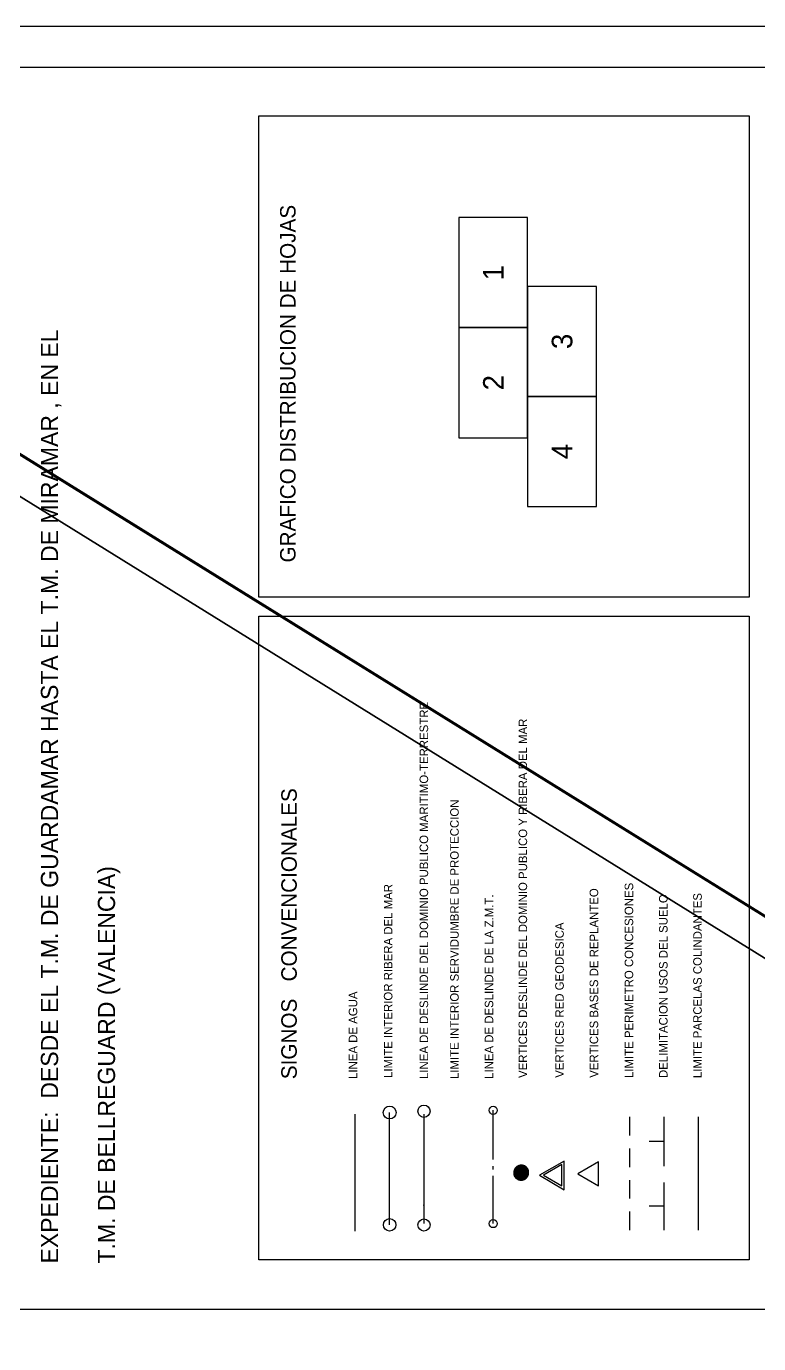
# Model space of a CAD drawing. Extents: x 747954 to 748544, y 4316381 to 4317408.
# Drawn here: x 748056 to 748162.4, y 4317216 to 4317407.5 of the extents above; entities that cross this region are included whole.
import ezdxf
from ezdxf.enums import TextEntityAlignment as Align

# ---------------------------------------------------------------- set-up
doc = ezdxf.new("R2010")
doc.units = 0
doc.linetypes.add('DASHED', pattern=[0])
doc.layers.get('0').update_dxf_attribs({"linetype": 'CONTINUOUS'})

msp = doc.modelspace()

# ---------------------------------------------------------------- linework, layer by layer
at = {"color": 0, "linetype": 'CONTINUOUS'}
for p, q in [((748103.77, 4317232.37), (748103.77, 4317249.37)), ((748113.79, 4317233.45), (748113.79, 4317249.37)), ((748123.83, 4317242.75), (748123.83, 4317249.92)), ((748143.69, 4317246.27), (748143.69, 4317248.97)), ((748143.69, 4317246.27), (748143.69, 4317248.97)), ((748148.69, 4317241.8), (748148.69, 4317248.97)), ((748148.69, 4317245.39), (748146.5, 4317245.39)), ((748143.69, 4317241.68), (748143.69, 4317244.38)), ((748143.69, 4317241.68), (748143.69, 4317244.38)), ((748123.83, 4317241.3), (748123.83, 4317241.78)), ((748134.15, 4317242.55), (748130.54, 4317240.47)), ((748134.15, 4317242.55), (748130.54, 4317240.47)), ((748133.83, 4317242.03), (748131.16, 4317240.5)), ((748133.83, 4317238.96), (748133.83, 4317242.03)), ((748134.15, 4317238.38), (748134.15, 4317242.55)), ((748134.15, 4317238.38), (748134.15, 4317242.55)), ((748139.15, 4317242.42), (748136.14, 4317240.69)), ((748139.15, 4317242.42), (748136.14, 4317240.69)), ((748139.15, 4317238.95), (748139.15, 4317242.42)), ((748139.15, 4317238.95), (748139.15, 4317242.42)), ((748123.83, 4317233.45), (748123.83, 4317240.38)), ((748130.54, 4317240.47), (748134.15, 4317238.38)), ((748130.54, 4317240.47), (748134.15, 4317238.38)), ((748131.14, 4317240.5), (748133.8, 4317238.96)), ((748136.14, 4317240.69), (748139.15, 4317238.95)), ((748136.14, 4317240.69), (748139.15, 4317238.95)), ((748143.69, 4317237.09), (748143.69, 4317239.79)), ((748143.69, 4317237.09), (748143.69, 4317239.79)), ((748148.69, 4317232.5), (748148.69, 4317239.43)), ((748148.69, 4317235.97), (748146.5, 4317235.97)), ((748143.69, 4317232.5), (748143.69, 4317235.2)), ((748143.69, 4317232.5), (748143.69, 4317235.2))]:
    msp.add_line(p, q, dxfattribs=at)
at = {"color": 0, "linetype": 'DASHED'}
for p, q in [((748108.77, 4317233.28), (748108.77, 4317249.6)), ((748153.69, 4317232.5), (748153.69, 4317248.97))]:
    msp.add_line(p, q, dxfattribs=at)
at = {"color": 0, "linetype": 'CONTINUOUS'}
for points in [[(748089.77, 4317324.54), (748089.77, 4317394.5), (748161.04, 4317394.5), (748161.04, 4317324.54)], [(748118.84, 4317363.7), (748128.84, 4317363.7), (748128.84, 4317379.7), (748118.84, 4317379.7)], [(748128.84, 4317353.7), (748138.84, 4317353.7), (748138.84, 4317369.7), (748128.84, 4317369.7)], [(748118.84, 4317347.7), (748128.84, 4317347.7), (748128.84, 4317363.7), (748118.84, 4317363.7)], [(748128.84, 4317337.7), (748138.84, 4317337.7), (748138.84, 4317353.7), (748128.84, 4317353.7)], [(748089.77, 4317228.19), (748089.77, 4317321.78), (748161.04, 4317321.78), (748161.04, 4317228.19)]]:
    msp.add_lwpolyline(points, close=True, dxfattribs=at)
for centre, radius in [((748108.77, 4317249.6), 0.933), ((748113.77, 4317249.79), 0.89), ((748123.83, 4317249.92), 0.588), ((748108.77, 4317233.28), 0.907), ((748113.77, 4317233.25), 0.88), ((748123.83, 4317233.45), 0.588)]:
    msp.add_circle(centre, radius, dxfattribs=at)
msp.add_point((748113.74, 4317236.14), dxfattribs=at)
msp.add_point((748113.74, 4317236.14), dxfattribs=at)
msp.add_point((748113.74, 4317236.14), dxfattribs=at)
msp.add_point((748113.74, 4317236.14), dxfattribs=at)
msp.add_point((748113.74, 4317236.14), dxfattribs=at)
msp.add_point((748113.74, 4317236.14), dxfattribs=at)

# ---------------------------------------------------------------- texts
for s, height, p in [('GRAFICO DISTRIBUCION DE HOJAS', 2.25, (748095.1, 4317329.56)), ('EXPEDIENTE:  DESDE EL T.M. DE GUARDAMAR HASTA EL T.M. DE MIRAMAR , EN EL ', 2.5, (748060.58, 4317227.65)), ('LINEA DE DESLINDE DEL DOMINIO PUBLICO MARITIMO-TERRESTRE', 1.24, (748114.37, 4317254.47)), ('VERTICES DESLINDE DEL DOMINIO PUBLICO Y RIBERA DEL MAR', 1.24, (748128.76, 4317254.62)), ('LIMITE INTERIOR SERVIDUMBRE DE PROTECCION', 1.24, (748118.82, 4317254.47)), ('T.M. DE BELLREGUARD (VALENCIA)', 2.5, (748068.86, 4317227.65)), ('LIMITE INTERIOR RIBERA DEL MAR', 1.24, (748109.18, 4317254.63)), ('VERTICES BASES DE REPLANTEO', 1.24, (748139.09, 4317254.65)), ('LIMITE PERIMETRO CONCESIONES', 1.24, (748144.18, 4317254.62)), ('LIMITE PARCELAS COLINDANTES', 1.24, (748154.15, 4317254.6)), ('LINEA DE DESLINDE DE LA Z.M.T.', 1.24, (748123.84, 4317254.49)), ('DELIMITACION USOS DEL SUELO', 1.24, (748149.18, 4317254.61)), ('VERTICES RED GEODESICA', 1.24, (748134.09, 4317254.65)), ('LINEA DE AGUA', 1.24, (748104.07, 4317254.48))]:
    msp.add_text(s, height=height, rotation=90, dxfattribs=at).set_placement(p)
for s, height, p in [('1', 3, (748123.84, 4317371.7)), ('3', 3, (748133.84, 4317361.7)), ('2', 3, (748123.84, 4317355.7)), ('4', 3, (748133.84, 4317345.7)), ('SIGNOS   CONVENCIONALES   ', 2.25, (748094.15, 4317276.85))]:
    msp.add_text(s, height=height, rotation=90, dxfattribs=at).set_placement(p, align=Align.MIDDLE)

# ---------------------------------------------------------------- meshes
mesh = msp.add_polyface(dxfattribs=at)
corners = [(747954.5, 4316381), (747954.5, 4316381), (747954.5, 4316571.96), (748262.5, 4316381), (747954.5, 4316746.49), (748544, 4316381), (747954.5, 4317407.5), (748544, 4317042.01), (748544, 4317407.5)]
mesh.append_faces([[corners[k] for k in face] for face in [(0, 1, 3, 2), (2, 3, 5, 4), (4, 5, 7, 6), (6, 7, 8, 8)]], dxfattribs={"vtx0": -1, "vtx2": -1, "color": 0})
mesh = msp.add_polyface(dxfattribs=at)
corners = [(747964.5, 4317221), (747964.5, 4317221), (747964.5, 4317395.27), (748245.58, 4317221), (747964.5, 4317401.5), (748245.58, 4317227.23), (748245.58, 4317401.5)]
mesh.append_faces([[corners[k] for k in face] for face in [(0, 1, 3, 2), (2, 3, 5, 4), (4, 5, 6, 6)]], dxfattribs={"vtx0": -1, "vtx2": -1, "color": 0})
mesh = msp.add_polyface(dxfattribs=at)
corners = [(748127.35, 4317239.93), (748127.29, 4317239.97), (748127.37, 4317239.92), (748127.23, 4317240.01), (748127.4, 4317239.91), (748127.22, 4317240.02), (748127.41, 4317239.9), (748127.18, 4317240.05), (748127.47, 4317239.87), (748127.18, 4317240.05), (748127.47, 4317239.87), (748127.16, 4317240.07), (748127.53, 4317239.84), (748127.13, 4317240.1), (748127.57, 4317239.83), (748127.11, 4317240.12), (748127.6, 4317239.82), (748127.09, 4317240.15), (748127.65, 4317239.8), (748127.08, 4317240.16), (748127.66, 4317239.8), (748127.04, 4317240.2), (748127.69, 4317239.8), (748127.02, 4317240.23), (748127.73, 4317239.79), (748127, 4317240.26), (748127.77, 4317239.78), (748126.99, 4317240.28), (748127.8, 4317239.78), (748126.97, 4317240.32), (748127.84, 4317239.78), (748126.95, 4317240.35), (748127.87, 4317239.78), (748126.93, 4317240.38), (748127.9, 4317239.78), (748126.92, 4317240.41), (748127.94, 4317239.78), (748126.91, 4317240.44), (748127.97, 4317239.78), (748126.9, 4317240.46), (748128, 4317239.78), (748126.88, 4317240.5), (748128.03, 4317239.78), (748126.87, 4317240.53), (748128.07, 4317239.79), (748126.86, 4317240.57), (748128.11, 4317239.8), (748126.85, 4317240.6), (748128.14, 4317239.8), (748126.84, 4317240.64), (748128.18, 4317239.81), (748126.83, 4317240.67), (748128.21, 4317239.82), (748126.83, 4317240.7), (748128.24, 4317239.83), (748126.83, 4317240.73), (748128.27, 4317239.84), (748126.83, 4317240.77), (748128.3, 4317239.86), (748126.83, 4317240.8), (748128.33, 4317239.87), (748126.82, 4317240.84), (748128.36, 4317239.88), (748126.82, 4317240.88), (748128.4, 4317239.9), (748126.82, 4317240.91), (748128.43, 4317239.91), (748126.82, 4317240.94), (748128.46, 4317239.93), (748126.83, 4317240.98), (748128.49, 4317239.95), (748126.83, 4317241.01), (748128.51, 4317239.97), (748126.84, 4317241.04), (748128.54, 4317239.99), (748126.85, 4317241.08), (748128.57, 4317240.01), (748126.85, 4317241.11), (748128.59, 4317240.03), (748126.86, 4317241.14), (748128.62, 4317240.05), (748126.87, 4317241.18), (748128.65, 4317240.08), (748126.88, 4317241.21), (748128.67, 4317240.1), (748126.89, 4317241.24), (748128.69, 4317240.12), (748126.91, 4317241.27), (748128.72, 4317240.15), (748126.92, 4317241.3), (748128.74, 4317240.17), (748126.93, 4317241.33), (748128.76, 4317240.2), (748126.95, 4317241.37), (748128.78, 4317240.23), (748126.96, 4317241.4), (748128.8, 4317240.26), (748126.98, 4317241.43), (748128.82, 4317240.29), (748127, 4317241.46), (748128.84, 4317240.32), (748127.02, 4317241.48), (748128.85, 4317240.34), (748127.04, 4317241.51), (748128.87, 4317240.38), (748127.06, 4317241.54), (748128.88, 4317240.41), (748127.09, 4317241.57), (748128.9, 4317240.44), (748127.11, 4317241.59), (748128.91, 4317240.47), (748127.13, 4317241.61), (748128.92, 4317240.5), (748127.16, 4317241.64), (748128.93, 4317240.54), (748127.18, 4317241.66), (748128.94, 4317240.57), (748127.21, 4317241.68), (748128.95, 4317240.6), (748127.24, 4317241.71), (748128.96, 4317240.64), (748127.26, 4317241.73), (748128.97, 4317240.67), (748127.29, 4317241.74), (748128.97, 4317240.7), (748127.32, 4317241.76), (748128.97, 4317240.73), (748127.35, 4317241.78), (748128.98, 4317240.77), (748127.38, 4317241.8), (748128.98, 4317240.81), (748127.41, 4317241.81), (748128.98, 4317240.84), (748127.44, 4317241.83), (748128.98, 4317240.88), (748127.47, 4317241.85), (748128.98, 4317240.91), (748127.5, 4317241.86), (748128.97, 4317240.95), (748127.53, 4317241.87), (748128.97, 4317240.98), (748127.56, 4317241.88), (748128.97, 4317241.01), (748127.59, 4317241.89), (748128.96, 4317241.04), (748127.63, 4317241.9), (748128.95, 4317241.08), (748127.66, 4317241.91), (748128.95, 4317241.11), (748127.7, 4317241.92), (748128.94, 4317241.15), (748127.73, 4317241.92), (748128.93, 4317241.18), (748127.76, 4317241.93), (748128.92, 4317241.21), (748127.8, 4317241.93), (748128.91, 4317241.24), (748127.83, 4317241.93), (748128.9, 4317241.27), (748127.86, 4317241.93), (748128.88, 4317241.3), (748127.9, 4317241.94), (748128.86, 4317241.34), (748127.9, 4317241.94), (748128.85, 4317241.37), (748127.94, 4317241.93), (748128.84, 4317241.39), (748127.97, 4317241.93), (748128.82, 4317241.43), (748128.01, 4317241.93), (748128.79, 4317241.46), (748128.04, 4317241.93), (748128.78, 4317241.48), (748128.06, 4317241.93), (748128.75, 4317241.52), (748128.11, 4317241.92), (748128.74, 4317241.54), (748128.15, 4317241.91), (748128.72, 4317241.56), (748128.17, 4317241.9), (748128.69, 4317241.59), (748128.21, 4317241.89), (748128.67, 4317241.61), (748128.24, 4317241.88), (748128.65, 4317241.64), (748128.29, 4317241.86), (748128.59, 4317241.68), (748128.3, 4317241.86), (748128.59, 4317241.68), (748128.3, 4317241.86), (748128.57, 4317241.7), (748128.36, 4317241.83), (748128.56, 4317241.71), (748128.48, 4317241.76), (748128.38, 4317241.82), (748128.54, 4317241.73), (748128.44, 4317241.79), (748128.42, 4317241.8), (748128.43, 4317241.8)]
mesh.append_faces([[corners[k] for k in face] for face in [(0, 0, 2, 1), (1, 2, 4, 3), (3, 4, 6, 5), (5, 6, 8, 7), (7, 8, 10, 9), (9, 10, 12, 11), (11, 12, 14, 13), (13, 14, 16, 15), (15, 16, 18, 17), (17, 18, 20, 19), (19, 20, 22, 21), (21, 22, 24, 23), (23, 24, 26, 25), (25, 26, 28, 27), (27, 28, 30, 29), (29, 30, 32, 31), (31, 32, 34, 33), (33, 34, 36, 35), (35, 36, 38, 37), (37, 38, 40, 39), (39, 40, 42, 41), (41, 42, 44, 43), (43, 44, 46, 45), (45, 46, 48, 47), (47, 48, 50, 49), (49, 50, 52, 51), (51, 52, 54, 53), (53, 54, 56, 55), (55, 56, 58, 57), (57, 58, 60, 59), (59, 60, 62, 61), (61, 62, 64, 63), (63, 64, 66, 65), (65, 66, 68, 67), (67, 68, 70, 69), (69, 70, 72, 71), (71, 72, 74, 73), (73, 74, 76, 75), (75, 76, 78, 77), (77, 78, 80, 79), (79, 80, 82, 81), (81, 82, 84, 83), (83, 84, 86, 85), (85, 86, 88, 87), (87, 88, 90, 89), (89, 90, 92, 91), (91, 92, 94, 93), (93, 94, 96, 95), (95, 96, 98, 97), (97, 98, 100, 99), (99, 100, 102, 101), (101, 102, 104, 103), (103, 104, 106, 105), (105, 106, 108, 107), (107, 108, 110, 109), (109, 110, 112, 111), (111, 112, 114, 113), (113, 114, 116, 115), (115, 116, 118, 117), (117, 118, 120, 119), (119, 120, 122, 121), (121, 122, 124, 123), (123, 124, 126, 125), (125, 126, 128, 127), (127, 128, 130, 129), (129, 130, 132, 131), (131, 132, 134, 133), (133, 134, 136, 135), (135, 136, 138, 137), (137, 138, 140, 139), (139, 140, 142, 141), (141, 142, 144, 143), (143, 144, 146, 145), (145, 146, 148, 147), (147, 148, 150, 149), (149, 150, 152, 151), (151, 152, 154, 153), (153, 154, 156, 155), (155, 156, 158, 157), (157, 158, 160, 159), (159, 160, 162, 161), (163, 162, 164, 165), (165, 164, 166, 167), (167, 166, 168, 169), (169, 168, 170, 171), (171, 170, 172, 173), (173, 172, 174, 175), (175, 174, 176, 177), (177, 176, 178, 179), (179, 178, 180, 181), (181, 180, 182, 183), (183, 182, 184, 185), (185, 184, 186, 187), (187, 186, 188, 189), (189, 188, 190, 191), (191, 190, 192, 194), (194, 193, 196, 197), (193, 192, 195, 195), (197, 196, 198, 198)]], dxfattribs={"vtx0": -1, "vtx2": -1, "color": 0})

doc.saveas('drawing.dxf')
